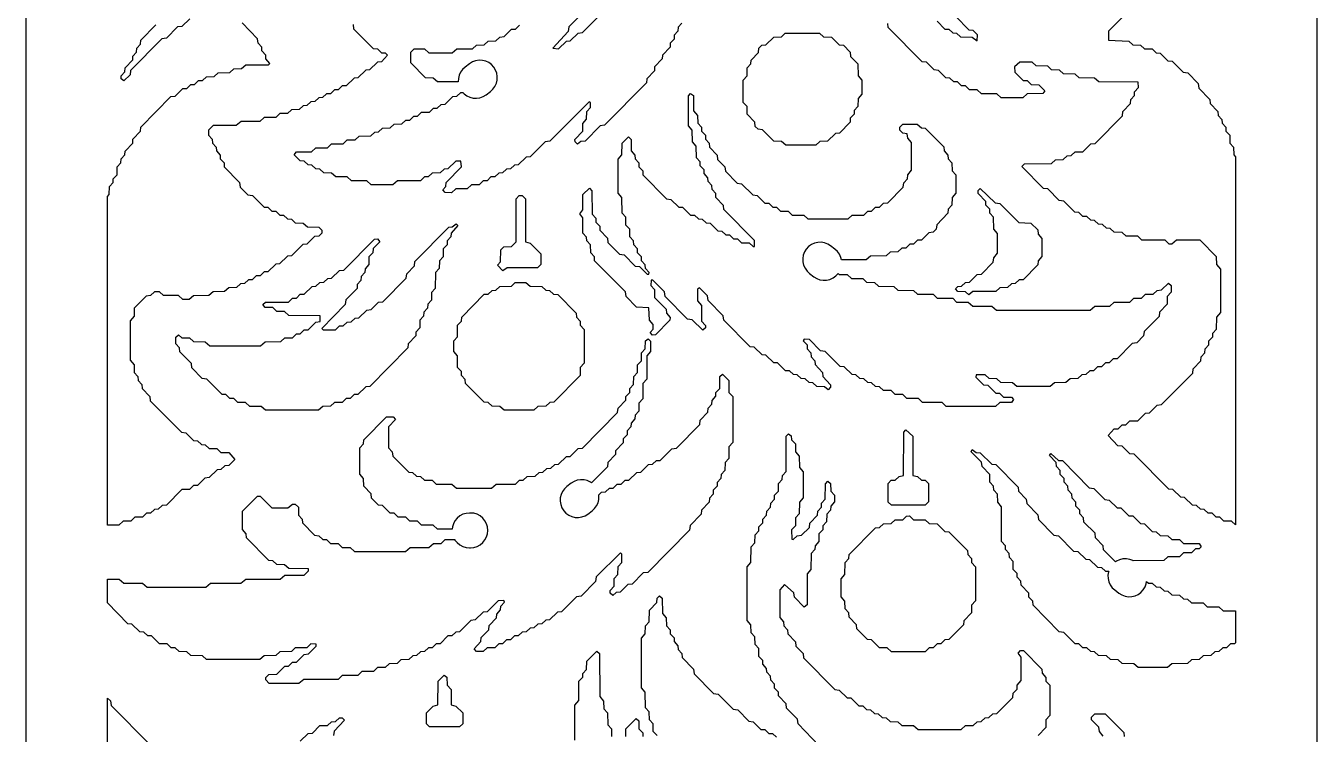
# Model space of a CAD drawing. Header units: millimetres. Extents: x 10 to 410, y 18 to 283.
# Drawn here: x 10 to 73.3, y 194.4 to 229.1 of the extents above; entities that cross this region are included whole.
import ezdxf

# ---------------------------------------------------------------- set-up
doc = ezdxf.new("R2010")
doc.units = ezdxf.units.MM
doc.layers.add('CUT', color=1, linetype='Continuous')

msp = doc.modelspace()

# ---------------------------------------------------------------- linework, layer by layer
at = {"layer": 'CUT'}
for points in [[(52.134, 157), (60.134, 157), (60.134, 160), (73.2679, 160), (73.2679, 280), (60.134, 280), (60.134, 283), (52.134, 283), (52.134, 280), (31.134, 280), (31.134, 283), (23.134, 283), (23.134, 280), (10, 280), (10, 160), (23.134, 160), (23.134, 157), (31.134, 157), (31.134, 160), (52.134, 160)], [(50.5772, 224.7774), (50.3936, 224.5802), (50.3855, 224.3897), (49.8611, 223.8557), (49.6615, 223.8396), (49.2745, 223.4603), (48.8946, 223.4519), (48.6994, 223.2664), (47.2356, 223.2637), (47.0269, 223.4519), (46.647, 223.4603), (46.0922, 224.0174), (45.8801, 224.0419), (45.7352, 224.1845), (45.7196, 224.3863), (45.3443, 224.7774), (45.3361, 225.1618), (45.1526, 225.359), (45.1499, 226.4532), (45.3361, 226.6638), (45.3443, 227.0481), (45.5279, 227.2453), (45.536, 227.4359), (45.8956, 227.8032), (45.9194, 228.0174), (46.0604, 228.1637), (46.26, 228.1798), (46.647, 228.5591), (47.0269, 228.5675), (47.2107, 228.7453), (48.8776, 228.7557), (49.0863, 228.5675), (49.4662, 228.5591), (49.8532, 228.1798), (50.0528, 228.1637), (50.3855, 227.8236), (50.4093, 227.6094), (50.7689, 227.242), (50.7771, 226.6638), (50.9633, 226.4532), (50.9633, 225.76), (50.7771, 225.5495), (50.7689, 225.1651), (50.5853, 224.9679)], [(44.8445, 221.4107), (45.0681, 221.3786), (45.6114, 220.8291), (45.8235, 220.8047), (46.2105, 220.4253), (46.3987, 220.417), (46.5939, 220.2315), (46.7822, 220.2231), (46.9774, 220.0376), (47.3573, 220.0292), (47.5525, 219.8437), (48.1242, 219.8354), (48.3194, 219.6499), (50.2862, 219.6499), (50.4814, 219.8354), (51.053, 219.8437), (51.2483, 220.0292), (51.4365, 220.0376), (51.6317, 220.2231), (51.8199, 220.2315), (52.0151, 220.417), (52.2273, 220.4414), (52.9893, 221.212), (53.0131, 221.4262), (53.1967, 221.6234), (53.2048, 221.8139), (53.3939, 222.039), (53.3939, 223.3891), (53.2048, 223.6142), (53.1827, 223.8258), (52.9737, 223.848), (52.8214, 224.0019), (52.8214, 224.1402), (52.9737, 224.2942), (53.6706, 224.2969), (53.8793, 224.1087), (54.0675, 224.1003), (54.9793, 223.1822), (54.9949, 222.9804), (55.1785, 222.7832), (55.1866, 222.5927), (55.3702, 222.3955), (55.3784, 222.0111), (55.5619, 221.8139), (55.5646, 220.9135), (55.3784, 220.703), (55.3702, 220.3186), (55.1866, 220.1214), (55.1785, 219.9309), (54.6272, 219.3696), (54.5959, 219.1441), (54.451, 219.0015), (54.2389, 218.977), (53.8758, 218.6137), (53.6876, 218.6054), (53.4924, 218.4199), (53.3042, 218.4115), (53.1089, 218.226), (52.9207, 218.2177), (52.7255, 218.0322), (52.3455, 218.0238), (52.1503, 217.8383), (51.3869, 217.8299), (51.1782, 217.6417), (49.9583, 217.6417), (49.9286, 217.7686), (49.8597, 217.9203), (49.7626, 218.0556), (49.6408, 218.1694), (49.4282, 218.3323), (49.2866, 218.4202), (49.1306, 218.4787), (48.9662, 218.5057), (48.7996, 218.5001), (48.6374, 218.4622), (48.4857, 218.3933), (48.3503, 218.2961), (48.2365, 218.1744), (48.1487, 218.0328), (48.0901, 217.8768), (48.0631, 217.7124), (48.0687, 217.5458), (48.1067, 217.3836), (48.1756, 217.2319), (48.2728, 217.0965), (48.3945, 216.9827), (48.6071, 216.8198), (48.7487, 216.732), (48.9047, 216.6734), (49.0691, 216.6464), (49.2357, 216.652), (49.3979, 216.69), (49.5496, 216.7589), (49.685, 216.8561), (49.7988, 216.9778), (49.8026, 216.9839), (49.8532, 216.9358), (50.2331, 216.9275), (50.4566, 216.7363), (51, 216.7336), (51.1952, 216.5481), (51.5752, 216.5397), (51.7704, 216.3542), (52.5338, 216.3459), (52.729, 216.1604), (53.4924, 216.152), (53.6876, 215.9665), (54.451, 215.9581), (54.6462, 215.7726), (55.4096, 215.7643), (55.6048, 215.5788), (56.1765, 215.5704), (56.3999, 215.3793), (57.3268, 215.3766), (57.5503, 215.1854), (62.1446, 215.1854), (62.3681, 215.3766), (63.1032, 215.3793), (63.3267, 215.5704), (64.0901, 215.5788), (64.2853, 215.7643), (64.6652, 215.7726), (64.8604, 215.9581), (65.2404, 215.9665), (65.4356, 216.152), (65.6477, 216.1765), (65.9825, 216.5002), (66.1066, 216.3858), (66.1092, 216.0669), (65.923, 215.8564), (65.9149, 215.4721), (65.5396, 215.081), (65.5239, 214.8792), (64.7884, 214.1354), (64.7646, 213.9212), (64.4319, 213.581), (64.2084, 213.5489), (63.4619, 212.7979), (63.2736, 212.7896), (63.0784, 212.6041), (62.8902, 212.5957), (62.695, 212.4102), (62.5068, 212.4018), (62.3115, 212.2163), (62.1233, 212.208), (61.9281, 212.0225), (61.7399, 212.0141), (61.5447, 211.8286), (61.1647, 211.8202), (60.956, 211.632), (60.3978, 211.6264), (60.1891, 211.4382), (58.5471, 211.4382), (58.3384, 211.6264), (57.7668, 211.6347), (57.5716, 211.8202), (57.1916, 211.8286), (56.9964, 212.0141), (56.5636, 212.0142), (56.5444, 211.9066), (56.923, 211.5238), (57.1351, 211.4993), (57.522, 211.12), (57.7102, 211.1116), (57.9055, 210.9261), (58.2854, 210.9178), (58.3971, 210.8049), (58.2854, 210.6654), (57.7137, 210.6571), (57.505, 210.4689), (55.0962, 210.4689), (54.8875, 210.6571), (53.9324, 210.6654), (53.7371, 210.8509), (53.1655, 210.8593), (52.9703, 211.0448), (52.5903, 211.0532), (52.3951, 211.2387), (52.0151, 211.247), (51.8199, 211.4325), (51.6317, 211.4409), (51.4365, 211.6264), (51.2483, 211.6347), (51.053, 211.8202), (50.8648, 211.8286), (50.6696, 212.0141), (50.4814, 212.0225), (50.0944, 212.4018), (49.8948, 212.4179), (49.1597, 213.1612), (48.9362, 213.1933), (48.3928, 213.7428), (48.1279, 213.759), (48.0929, 213.6752), (48.2766, 213.4779), (48.2847, 213.2873), (48.4683, 213.0901), (48.4764, 212.8996), (48.66, 212.7024), (48.6681, 212.5119), (49.036, 212.1321), (49.0516, 211.9303), (49.4295, 211.5259), (49.4269, 211.401), (49.3028, 211.2865), (49.1358, 211.4325), (48.7559, 211.4409), (48.5607, 211.6264), (48.3724, 211.6347), (48.1772, 211.8202), (47.989, 211.8286), (47.7938, 212.0141), (47.6056, 212.0225), (47.4104, 212.208), (47.2221, 212.2163), (46.8352, 212.5957), (46.647, 212.6041), (46.26, 212.9834), (46.0718, 212.9918), (45.6849, 213.3711), (45.4852, 213.3872), (44.2014, 214.6853), (44.1701, 214.9108), (43.4346, 215.6546), (43.4032, 215.8801), (43.0009, 216.279), (42.911, 216.2163), (42.911, 215.6415), (43.1001, 215.4165), (43.1082, 214.6444), (43.2944, 214.4339), (43.2918, 214.3089), (43.1677, 214.1945), (42.6412, 214.7121), (42.4177, 214.7442), (41.3256, 215.8485), (41.2943, 216.074), (40.724, 216.6507), (40.63, 216.653), (40.6158, 216.3891), (40.7994, 216.1919), (40.8076, 215.8075), (41.3671, 215.2339), (41.3827, 215.0321), (41.569, 214.8216), (41.5588, 214.6853), (40.8502, 213.9688), (40.7036, 213.9611), (40.5893, 214.0872), (40.7348, 214.2566), (40.7403, 214.4715), (40.5513, 214.6966), (40.5291, 215.2959), (39.9253, 215.3258), (39.4084, 215.8485), (39.3771, 216.074), (37.8672, 217.6045), (37.859, 217.795), (37.6754, 217.9923), (37.6673, 218.3766), (37.4837, 218.5738), (37.4756, 218.7644), (37.292, 218.9616), (37.2894, 219.7058), (37.1383, 219.9031), (37.2894, 220.1004), (37.292, 220.8446), (37.6213, 221.1502), (37.7345, 221.0251), (37.74, 219.8786), (37.9236, 219.6814), (37.9318, 219.4909), (38.1153, 219.2937), (38.1235, 219.1032), (38.4988, 218.7121), (38.5226, 218.4979), (39.0929, 217.9212), (39.3164, 217.8891), (39.8598, 217.3396), (40.0719, 217.3152), (40.435, 216.9519), (40.5288, 216.9494), (40.5432, 217.0194), (40.3595, 217.2168), (40.3514, 217.4073), (40.1678, 217.6045), (40.1597, 217.795), (39.9761, 217.9923), (39.968, 218.1828), (39.7844, 218.38), (39.7762, 218.5705), (39.5926, 218.7677), (39.5845, 219.1521), (39.4009, 219.3493), (39.3928, 219.7337), (39.2092, 219.9309), (39.2011, 220.703), (39.0149, 220.9135), (39.0149, 222.576), (39.2011, 222.7865), (39.2092, 223.3648), (39.525, 223.6731), (39.6517, 223.5453), (39.6572, 222.9804), (39.8408, 222.7832), (39.849, 222.5927), (40.0326, 222.3955), (40.0407, 222.205), (40.2243, 222.0077), (40.2324, 221.8172), (41.3936, 220.6353), (41.6057, 220.6108), (41.9926, 220.2315), (42.1808, 220.2231), (42.5678, 219.8437), (42.756, 219.8354), (42.9512, 219.6499), (43.1395, 219.6415), (43.3347, 219.456), (43.5229, 219.4476), (43.9098, 219.0683), (44.0981, 219.0599), (44.2933, 218.8744), (44.4815, 218.8661), (44.6767, 218.6806), (44.8649, 218.6722), (45.0602, 218.4867), (45.4401, 218.4783), (45.6352, 218.2929), (45.7055, 218.3066), (45.7039, 218.5942), (44.2014, 220.1134), (44.1858, 220.3152), (43.8105, 220.7063), (43.8024, 220.8968), (43.6188, 221.094), (43.6107, 221.2845), (43.4271, 221.4818), (43.4189, 221.6723), (43.2353, 221.8695), (43.2272, 222.06), (43.0436, 222.2572), (43.0355, 222.4477), (42.8519, 222.6449), (42.8438, 223.2232), (42.6602, 223.4204), (42.6521, 223.9986), (42.4658, 224.2091), (42.4658, 225.6778), (42.5677, 225.7952), (42.7166, 225.6911), (42.7193, 224.9469), (42.9084, 224.7218), (42.9165, 224.3374), (43.1001, 224.1402), (43.1082, 223.9497), (43.2918, 223.7525), (43.2999, 223.562), (43.4835, 223.3648), (43.4917, 223.1743), (43.867, 222.7832), (43.8908, 222.569), (44.2504, 222.2016), (44.2742, 221.9874)], [(58.0937, 216.2874), (57.7137, 216.2791), (57.5185, 216.0935), (56.3999, 216.0908), (56.2047, 215.9392), (56.0378, 216.0852), (55.6578, 216.0935), (55.5461, 216.233), (55.6578, 216.3459), (55.8461, 216.3542), (56.0413, 216.5397), (56.2295, 216.5481), (56.6164, 216.9275), (56.8286, 216.9519), (57.3989, 217.5286), (57.4227, 217.7428), (57.6118, 217.9679), (57.6118, 218.9303), (57.4227, 219.1554), (57.4146, 219.7337), (57.231, 219.9309), (57.2228, 220.1214), (57.0392, 220.3186), (57.0311, 220.5091), (56.6558, 220.9002), (56.6558, 221.0384), (56.755, 221.1425), (57.4981, 220.4414), (57.7216, 220.4093), (58.6485, 219.4721), (59.244, 219.4476), (59.5806, 219.1111), (59.5962, 218.9093), (59.7824, 218.6988), (59.7824, 217.8117), (59.5962, 217.6012), (59.5806, 217.3994), (58.8606, 216.6751), (58.6723, 216.6668), (58.4771, 216.4813), (58.2889, 216.4729)], [(34.0246, 218.5216), (34.0301, 220.6374), (34.1737, 220.797), (34.3203, 220.8047), (34.4753, 220.6374), (34.4809, 218.5214), (34.7151, 218.4707), (35.232, 217.948), (35.2395, 217.4107), (35.0737, 217.254), (33.5851, 217.254), (33.3765, 217.1051), (33.1122, 217.3829), (33.2577, 217.5523), (33.2659, 218.1305), (33.4182, 218.2845), (33.7982, 218.2928)], [(29.6878, 215.4687), (29.6796, 215.2782), (29.496, 215.081), (29.4879, 214.8905), (29.3043, 214.6933), (29.2962, 214.3089), (29.1126, 214.1117), (29.1045, 213.9212), (28.7292, 213.5301), (28.7135, 213.3283), (26.8546, 211.4486), (26.6549, 211.4325), (26.268, 211.0532), (26.0798, 211.0448), (25.8846, 210.8593), (25.6963, 210.8509), (25.5011, 210.6654), (25.1212, 210.6571), (24.926, 210.4716), (24.546, 210.4632), (24.3373, 210.275), (21.7367, 210.275), (21.528, 210.4632), (20.9698, 210.4689), (20.7611, 210.6571), (20.3812, 210.6654), (20.186, 210.8509), (19.9978, 210.8593), (19.8025, 211.0448), (19.6143, 211.0532), (18.8678, 211.8041), (18.6443, 211.8363), (18.1274, 212.359), (18.1118, 212.5608), (17.5522, 213.1344), (17.5366, 213.3362), (17.353, 213.5334), (17.353, 213.8656), (17.4771, 213.98), (17.6441, 213.834), (18.024, 213.8257), (18.2192, 213.6402), (18.7909, 213.6318), (19.0144, 213.4407), (21.4998, 213.4407), (21.7232, 213.6318), (22.4866, 213.6402), (22.6818, 213.8257), (23.0618, 213.834), (23.257, 214.0195), (23.4452, 214.0279), (23.6404, 214.2134), (23.8287, 214.2218), (24.2156, 214.6011), (24.4245, 214.6233), (24.4245, 214.9082), (22.887, 214.9277), (22.6784, 215.1159), (22.2984, 215.1242), (22.1032, 215.3097), (21.7232, 215.3181), (21.6115, 215.4576), (21.7367, 215.5731), (22.8701, 215.5788), (23.0653, 215.7643), (23.2535, 215.7726), (23.4487, 215.9581), (23.637, 215.9665), (24.0239, 216.3459), (24.2121, 216.3542), (24.4073, 216.5397), (24.5956, 216.5481), (24.7908, 216.7336), (24.979, 216.742), (25.3659, 217.1213), (25.5781, 217.1458), (27.08, 218.6645), (27.2266, 218.6722), (27.3383, 218.5327), (27.0194, 218.2065), (26.9955, 217.9923), (26.8119, 217.795), (26.8038, 217.4107), (26.6202, 217.2135), (26.6121, 217.0229), (26.4285, 216.8257), (26.4204, 216.6352), (26.2368, 216.438), (26.2287, 216.2475), (25.6773, 215.6863), (25.646, 215.4608), (24.5065, 214.2809), (24.5742, 214.2161), (25.1707, 214.2218), (25.3659, 214.4073), (25.5542, 214.4156), (25.7494, 214.6011), (25.9376, 214.6095), (26.1328, 214.795), (26.3211, 214.8033), (26.708, 215.1827), (26.9201, 215.2072), (27.2831, 215.5704), (27.4953, 215.5949), (28.6407, 216.7532), (28.6646, 216.9674), (29.0399, 217.3584), (29.0555, 217.5603), (30.7227, 219.2461), (30.8941, 219.2565), (31.0758, 219.4054), (31.1728, 219.3348), (30.8381, 218.9582), (30.83, 218.7677), (30.6464, 218.5705), (30.6382, 218.38), (30.4546, 218.1828), (30.4465, 217.7984), (30.2629, 217.6012), (30.2548, 217.2168), (30.0712, 217.0196), (30.0631, 216.2475), (29.8795, 216.0503), (29.8713, 215.6659)], [(37.1567, 211.9826), (35.8655, 210.6731), (35.6658, 210.6571), (35.4706, 210.4716), (35.0907, 210.4632), (34.882, 210.275), (33.4317, 210.275), (33.223, 210.4632), (32.8431, 210.4716), (32.6478, 210.6571), (32.4482, 210.6731), (31.5404, 211.5948), (31.5322, 211.7854), (31.3486, 211.9826), (31.3405, 212.1731), (31.1569, 212.3703), (31.1488, 212.9485), (30.9626, 213.159), (30.9652, 213.6717), (31.1488, 213.8689), (31.1569, 214.4472), (31.3405, 214.6444), (31.3561, 214.8462), (32.4596, 215.9581), (32.6478, 215.9665), (32.8431, 216.152), (33.0313, 216.1604), (33.2265, 216.3459), (33.7982, 216.3542), (33.982, 216.532), (34.4985, 216.5424), (34.7072, 216.3542), (35.2789, 216.3459), (35.4741, 216.1604), (35.6623, 216.152), (35.8575, 215.9665), (36.0572, 215.9505), (36.9575, 215.0401), (36.9732, 214.8382), (37.1567, 214.641), (37.1649, 214.4505), (37.3511, 214.24), (37.3511, 212.5774), (37.1649, 212.3669)], [(23.8493, 202.5011), (22.887, 202.5206), (22.6784, 202.7088), (22.2984, 202.7171), (22.1032, 202.9026), (21.9036, 202.9187), (20.804, 204.0343), (20.7959, 204.2248), (20.6097, 204.4353), (20.6123, 205.3357), (21.3533, 206.0739), (21.4864, 206.0635), (22.0536, 205.498), (22.8418, 205.4924), (23.0653, 205.6835), (23.2005, 205.6835), (23.3528, 205.5296), (23.361, 205.1452), (23.5446, 204.948), (23.5527, 204.7575), (24.1387, 204.1571), (24.3508, 204.1326), (24.546, 203.9471), (24.7342, 203.9388), (24.9295, 203.7533), (25.3094, 203.7449), (25.5046, 203.5594), (25.8846, 203.551), (26.108, 203.3599), (28.5935, 203.3599), (28.8304, 203.5537), (29.7438, 203.5537), (29.9672, 203.7449), (30.3472, 203.7533), (30.5424, 203.9388), (31.0133, 203.9456), (31.0264, 203.9211), (31.1323, 203.7924), (31.2612, 203.6869), (31.4083, 203.6085), (31.5678, 203.5603), (31.7336, 203.5442), (31.789, 203.5442), (31.9548, 203.5607), (32.1142, 203.6093), (32.2611, 203.688), (32.3897, 203.7939), (32.4953, 203.9228), (32.5737, 204.0698), (32.6219, 204.2294), (32.638, 204.3952), (32.6215, 204.561), (32.5729, 204.7204), (32.4942, 204.8673), (32.3883, 204.996), (32.2594, 205.1015), (32.1124, 205.1799), (31.9529, 205.2281), (31.787, 205.2442), (31.7317, 205.2442), (31.5659, 205.2276), (31.4065, 205.1791), (31.2596, 205.1004), (31.1309, 204.9945), (31.0253, 204.8656), (30.947, 204.7185), (30.8988, 204.559), (30.8891, 204.4592), (30.1724, 204.4592), (29.9637, 204.6474), (29.3921, 204.6557), (29.1969, 204.8412), (28.8169, 204.8496), (28.6217, 205.0351), (28.2417, 205.0435), (28.0465, 205.229), (27.8583, 205.2373), (27.4714, 205.6167), (27.2717, 205.6327), (26.9391, 205.9729), (26.9152, 206.1871), (26.5556, 206.5544), (26.5475, 206.9388), (26.3613, 207.1493), (26.3639, 208.4375), (26.5475, 208.6347), (26.5631, 208.8365), (27.6666, 209.9485), (27.9935, 209.9485), (28.1078, 209.8223), (27.7705, 209.459), (27.7705, 208.4408), (27.9541, 208.2436), (27.978, 208.0294), (28.7639, 207.2428), (28.9521, 207.2344), (29.1473, 207.0489), (29.3355, 207.0405), (29.5308, 206.855), (29.9107, 206.8467), (30.1059, 206.6612), (30.8693, 206.6528), (31.0928, 206.4617), (32.8113, 206.4617), (33.0483, 206.6555), (33.9899, 206.6612), (34.1851, 206.8467), (34.3733, 206.855), (34.5685, 207.0405), (34.9485, 207.0489), (35.1437, 207.2344), (35.3319, 207.2428), (35.5271, 207.4283), (35.7154, 207.4366), (35.9106, 207.6221), (36.0988, 207.6305), (36.4857, 208.0098), (36.674, 208.0182), (37.0609, 208.3976), (37.273, 208.422), (38.9937, 210.1619), (39.0175, 210.3761), (39.3928, 210.7671), (39.4009, 210.9577), (39.5845, 211.1549), (39.5926, 211.3454), (39.7762, 211.5426), (39.7844, 211.927), (39.968, 212.1242), (39.9761, 212.5086), (40.1597, 212.7058), (40.1678, 213.0901), (40.3514, 213.2873), (40.3595, 213.6717), (40.4971, 213.7835), (40.6103, 213.6584), (40.6103, 213.159), (40.4241, 212.9485), (40.4186, 211.802), (40.2324, 211.5915), (40.2269, 210.8327), (40.0407, 210.6222), (40.0326, 210.2378), (39.849, 210.0406), (39.8408, 209.8501), (39.6572, 209.6529), (39.6491, 209.4624), (39.4655, 209.2652), (39.4574, 209.0746), (39.2738, 208.8774), (39.2657, 208.6869), (38.8904, 208.2959), (38.8822, 208.1053), (38.5069, 207.7143), (38.4913, 207.5124), (37.7111, 206.7235), (37.6606, 206.76), (37.5092, 206.8295), (37.3471, 206.8681), (37.1806, 206.8743), (37.016, 206.848), (36.8598, 206.79), (36.7179, 206.7027), (36.5136, 206.5474), (36.3914, 206.4341), (36.2937, 206.2991), (36.2242, 206.1477), (36.1856, 205.9856), (36.1794, 205.8191), (36.2057, 205.6545), (36.2637, 205.4983), (36.351, 205.3564), (36.4643, 205.2342), (36.5993, 205.1365), (36.7508, 205.0671), (36.9129, 205.0285), (37.0794, 205.0222), (37.2439, 205.0486), (37.4001, 205.1065), (37.542, 205.1938), (37.7464, 205.3491), (37.8685, 205.4624), (37.9662, 205.5974), (38.0357, 205.7489), (38.0743, 205.911), (38.0806, 206.0775), (38.0717, 206.1325), (38.2112, 206.2651), (38.3995, 206.2735), (38.5947, 206.459), (38.7829, 206.4673), (38.9781, 206.6528), (39.1664, 206.6612), (39.3616, 206.8467), (39.5498, 206.855), (39.9367, 207.2344), (40.125, 207.2428), (40.5119, 207.6221), (40.7001, 207.6305), (40.8953, 207.816), (41.0836, 207.8243), (41.6508, 208.3899), (41.8743, 208.422), (43.0198, 209.5803), (43.0436, 209.7945), (43.4189, 210.1856), (43.4271, 210.3761), (43.6107, 210.5733), (43.6188, 210.7638), (43.8024, 210.961), (43.8105, 211.1515), (43.9941, 211.3487), (44.0097, 211.9383), (44.1398, 212.0387), (44.4421, 211.7331), (44.4503, 211.1549), (44.6365, 210.9444), (44.6365, 208.7002), (44.4503, 208.4897), (44.4421, 207.9115), (44.2585, 207.7143), (44.2504, 207.3299), (44.0668, 207.1327), (44.0587, 206.9422), (43.8751, 206.745), (43.867, 206.5544), (43.6834, 206.3572), (43.6753, 206.1667), (43.4917, 205.9695), (43.4835, 205.779), (43.1082, 205.3879), (43.0926, 205.1861), (42.5487, 204.6362), (42.5174, 204.4107), (40.4668, 202.3371), (40.2432, 202.305), (39.6999, 201.7555), (39.5002, 201.7395), (39.1133, 201.3601), (38.9251, 201.3517), (38.7581, 201.2058), (38.634, 201.3202), (38.6314, 201.4452), (38.8176, 201.6557), (38.8258, 202.0401), (39.0094, 202.2373), (39.0175, 202.6216), (39.2011, 202.8188), (39.2066, 203.2276), (39.1413, 203.2953), (37.9474, 202.116), (37.9161, 201.8905), (37.2075, 201.1739), (36.984, 201.1418), (36.2489, 200.3985), (36.0493, 200.3824), (35.6623, 200.0031), (35.4741, 199.9947), (35.2789, 199.8092), (35.0907, 199.8009), (34.8955, 199.6154), (34.7072, 199.607), (34.512, 199.4215), (34.3238, 199.4131), (34.1286, 199.2276), (33.9403, 199.2193), (33.7451, 199.0338), (33.5569, 199.0254), (33.3617, 198.8399), (33.1735, 198.8316), (32.9782, 198.6461), (32.5983, 198.6377), (32.4031, 198.4522), (32.0762, 198.4522), (31.9645, 198.5917), (32.2991, 198.9416), (32.3147, 199.1434), (32.6826, 199.5232), (32.6982, 199.725), (33.066, 200.1048), (33.0741, 200.2953), (33.2577, 200.4925), (33.2659, 200.683), (33.4495, 200.8803), (33.4145, 200.9641), (33.1496, 200.9479), (32.6062, 200.3985), (32.4066, 200.3824), (32.0196, 200.0031), (31.8075, 199.9786), (31.2528, 199.4215), (31.0645, 199.4131), (30.8693, 199.2276), (30.6811, 199.2193), (30.2942, 198.8399), (30.1059, 198.8316), (29.9107, 198.6461), (29.7225, 198.6377), (29.5273, 198.4522), (29.339, 198.4438), (29.1438, 198.2583), (28.9556, 198.25), (28.7604, 198.0645), (28.3804, 198.0561), (28.1852, 197.8706), (27.8053, 197.8622), (27.6101, 197.6767), (27.2301, 197.6684), (27.0349, 197.4829), (26.4632, 197.4745), (26.268, 197.289), (25.5046, 197.2807), (25.2959, 197.0925), (23.6157, 197.0925), (23.3787, 196.8986), (21.9284, 196.8986), (21.76, 197.0686), (21.7626, 197.1935), (21.9036, 197.3398), (22.2949, 197.3558), (22.6818, 197.7352), (22.8701, 197.7436), (23.0653, 197.9291), (23.2535, 197.9374), (23.6404, 198.3168), (23.8526, 198.3413), (24.2311, 198.7241), (24.2327, 198.8178), (23.9709, 198.8316), (23.7622, 198.6434), (23.204, 198.6377), (23.0088, 198.4522), (22.4371, 198.4438), (22.2419, 198.2583), (21.6702, 198.25), (21.4615, 198.0618), (18.8474, 198.0645), (18.6522, 198.25), (18.0805, 198.2583), (17.8853, 198.4438), (17.5054, 198.4522), (17.3102, 198.6377), (17.1219, 198.6461), (16.9267, 198.8316), (16.5468, 198.8399), (16.1598, 199.2193), (15.9716, 199.2276), (15.7764, 199.4131), (15.5882, 199.4215), (15.2012, 199.8009), (15.0016, 199.8169), (14, 200.8394), (14, 202.0023), (14.573, 202.0001), (14.7965, 201.809), (15.7234, 201.8063), (15.9468, 201.6151), (18.8157, 201.6151), (19.0526, 201.809), (20.5412, 201.809), (20.7781, 202.0029), (22.4584, 202.0029), (22.6953, 202.1967), (23.637, 202.2024), (23.8477, 202.4074)], [(53.0049, 207.0836), (53.0105, 209.1996), (53.1123, 209.317), (53.4556, 209.0058), (53.4612, 207.0836), (53.6841, 207.0405), (53.8793, 206.855), (54.0675, 206.8467), (54.2199, 206.6927), (54.2225, 205.7923), (54.0675, 205.6251), (52.4121, 205.6224), (52.2462, 205.779), (52.2462, 206.6927), (52.3986, 206.8467), (52.5868, 206.855), (52.782, 207.0405)], [(65.9408, 197.674), (64.4905, 197.674), (64.2818, 197.8622), (63.7101, 197.8706), (63.5149, 198.0561), (63.135, 198.0645), (62.9397, 198.25), (62.5598, 198.2583), (62.3646, 198.4438), (62.1764, 198.4522), (61.9811, 198.6377), (61.7929, 198.6461), (61.5977, 198.8316), (61.4095, 198.8399), (60.8547, 199.397), (60.6312, 199.4292), (59.3474, 200.7273), (59.3318, 200.9291), (59.1482, 201.1263), (59.14, 201.3169), (58.7647, 201.7079), (58.7566, 201.8984), (58.573, 202.0956), (58.5649, 202.2862), (58.3813, 202.4834), (58.3732, 202.8677), (58.1896, 203.0649), (58.1814, 203.2555), (57.9979, 203.4527), (57.9897, 203.6432), (57.8061, 203.8404), (57.8035, 205.5539), (57.6144, 205.779), (57.6063, 206.1634), (57.4227, 206.3606), (57.4146, 206.5511), (57.231, 206.7483), (57.2228, 207.1327), (56.8475, 207.5238), (56.8237, 207.738), (56.3205, 208.2468), (56.3716, 208.3477), (56.5634, 208.2121), (56.763, 208.196), (57.3303, 207.6305), (57.5299, 207.6144), (58.622, 206.5102), (58.6376, 206.3083), (59.0129, 205.9173), (59.0367, 205.7031), (59.5806, 205.1531), (59.6119, 204.9276), (60.3739, 204.1571), (60.5975, 204.1249), (61.3325, 203.3816), (61.5447, 203.3572), (61.9316, 202.9778), (62.1198, 202.9695), (62.5068, 202.5901), (62.695, 202.5817), (62.8902, 202.3962), (63.0527, 202.389), (63.0439, 202.3655), (63.0174, 202.201), (63.0235, 202.0344), (63.062, 201.8723), (63.1314, 201.7208), (63.2289, 201.5857), (63.351, 201.4723), (63.5568, 201.3157), (63.6986, 201.2282), (63.8548, 201.1702), (64.0193, 201.1437), (64.1858, 201.1498), (64.3479, 201.1882), (64.4995, 201.2576), (64.6345, 201.3552), (64.748, 201.4772), (64.8354, 201.6191), (64.8935, 201.7752), (64.913, 201.8965), (64.9991, 201.8146), (65.1874, 201.8063), (65.3826, 201.6208), (65.5708, 201.6124), (65.766, 201.4269), (65.9542, 201.4186), (66.1495, 201.2331), (66.5294, 201.2247), (66.7246, 201.0392), (66.9128, 201.0308), (67.1081, 200.8453), (67.6797, 200.837), (67.8749, 200.6515), (68.4466, 200.6431), (68.6701, 200.452), (69.2679, 200.4505), (69.2679, 198.8916), (69.2135, 198.8399), (69.0253, 198.8316), (68.8301, 198.6461), (68.6418, 198.6377), (68.4466, 198.4522), (68.2584, 198.4438), (68.0632, 198.2583), (67.6832, 198.25), (67.488, 198.0645), (67.1081, 198.0561), (66.9128, 197.8706), (66.1495, 197.8622)], [(61.6324, 205.3879), (61.4488, 205.5851), (61.4407, 205.7757), (61.2571, 205.9729), (61.249, 206.1634), (61.0654, 206.3606), (61.0573, 206.5511), (60.8737, 206.7483), (60.8655, 206.9388), (60.6819, 207.136), (60.6738, 207.3266), (60.4902, 207.5238), (60.4821, 207.7143), (60.1474, 208.0642), (60.2174, 208.1615), (60.5895, 207.8243), (60.7892, 207.8083), (62.0994, 206.4834), (62.3229, 206.4513), (62.8663, 205.9018), (63.0784, 205.8774), (63.4654, 205.498), (63.6536, 205.4896), (64.0405, 205.1103), (64.2288, 205.1019), (64.6157, 204.7226), (64.8039, 204.7142), (65.1908, 204.3348), (65.3791, 204.3265), (65.5743, 204.141), (65.9542, 204.1326), (66.1495, 203.9471), (66.5294, 203.9388), (66.7246, 203.7533), (67.488, 203.7449), (67.5922, 203.5941), (67.488, 203.4926), (67.2998, 203.4842), (67.1046, 203.2987), (66.7246, 203.2904), (66.5159, 203.1022), (65.9577, 203.0965), (65.7625, 202.911), (64.2447, 202.9088), (64.2388, 202.9125), (64.0826, 202.9706), (63.9181, 202.9971), (63.7516, 202.991), (63.5895, 202.9525), (63.438, 202.8831), (63.3869, 202.8463), (62.7984, 203.4414), (62.7827, 203.6432), (62.4074, 204.0343), (62.3836, 204.2485), (61.8398, 204.7984), (61.8241, 205.0002), (61.6406, 205.1974)], [(56.3288, 200.3509), (55.9535, 199.9598), (55.9379, 199.758), (55.2293, 199.0415), (55.0296, 199.0254), (54.8344, 198.8399), (54.6462, 198.8316), (54.451, 198.6461), (54.2628, 198.6377), (54.0541, 198.4495), (52.4121, 198.4495), (52.2034, 198.6377), (51.8234, 198.6461), (51.4365, 199.0254), (51.2369, 199.0415), (50.7199, 199.5641), (50.7043, 199.766), (50.3365, 200.1457), (50.3209, 200.3476), (50.1373, 200.5448), (50.1292, 200.9291), (49.9429, 201.1396), (49.9429, 202.0268), (50.1292, 202.2373), (50.1373, 202.8155), (50.3209, 203.0127), (50.3365, 203.2145), (51.6317, 204.5203), (51.8199, 204.5287), (52.0151, 204.7142), (52.3951, 204.7226), (52.5903, 204.9081), (52.9703, 204.9164), (53.1541, 205.0942), (53.3007, 205.1019), (53.4959, 204.9164), (54.0541, 204.9108), (54.2628, 204.7226), (54.6427, 204.7142), (55.0296, 204.3348), (55.2293, 204.3188), (56.1296, 203.4084), (56.1452, 203.2066), (56.3288, 203.0094), (56.337, 202.8188), (56.5232, 202.6083), (56.5232, 200.9458), (56.337, 200.7353)], [(30.6307, 197.2048), (30.6464, 196.8092), (30.8326, 196.5986), (30.8382, 195.8397), (31.0724, 195.7889), (31.4051, 195.4488), (31.4051, 194.9228), (31.2393, 194.7661), (29.7755, 194.7688), (29.6232, 194.9228), (29.6232, 195.4488), (29.9558, 195.7889), (30.1901, 195.8397), (30.1983, 196.9997), (30.5007, 197.3053)]]:
    msp.add_lwpolyline(points, close=True, dxfattribs=at)
for points in [[(54.6427, 229.3346), (55.0296, 228.9552), (55.2179, 228.9468), (55.4131, 228.7613), (55.6013, 228.753), (55.7965, 228.5675), (56.3682, 228.5591), (56.6126, 228.3735), (56.632, 228.675), (56.4212, 228.88), (56.2216, 228.8961), (54.2041, 230.9665)], [(26.0369, 229.1806), (26.0607, 228.9664), (27.0145, 228.002), (27.2266, 227.9775), (27.4218, 227.792), (27.6101, 227.7837), (27.7218, 227.6708), (27.4297, 227.3452), (27.2301, 227.3291), (26.8432, 226.9498), (26.6549, 226.9414), (26.268, 226.562), (26.0798, 226.5537), (25.6929, 226.1743), (25.5046, 226.166), (25.3094, 225.9805), (25.1212, 225.9721), (24.926, 225.7866), (24.7377, 225.7782), (24.5425, 225.5927), (24.3543, 225.5844), (24.1591, 225.3989), (23.9709, 225.3905), (23.7756, 225.205), (23.5874, 225.1967), (23.3922, 225.0112), (23.0122, 225.0028), (22.817, 224.8173), (22.4371, 224.8089), (22.2419, 224.6234), (21.6702, 224.6151), (21.4615, 224.4269), (20.5481, 224.4269), (20.3112, 224.233), (19.1778, 224.2274), (18.9514, 223.9986), (18.9514, 223.7558), (19.135, 223.5586), (19.1431, 223.3681), (19.3267, 223.1709), (19.3348, 222.9804), (19.5184, 222.7832), (19.5265, 222.5927), (19.7101, 222.3955), (19.7183, 222.205), (20.4695, 221.4375), (20.5008, 221.212), (20.8794, 220.8291), (21.103, 220.797), (21.6702, 220.2315), (21.8584, 220.2231), (22.0536, 220.0376), (22.2419, 220.0292), (22.4371, 219.8437), (22.6253, 219.8354), (22.8205, 219.6499), (23.0088, 219.6415), (23.204, 219.456), (23.5839, 219.4476), (23.8074, 219.2565), (24.3508, 219.2538), (24.5032, 219.0998), (24.5032, 218.9616), (24.3508, 218.8076), (24.1387, 218.7831), (23.7756, 218.4199), (23.5635, 218.3954), (23.0202, 217.846), (22.8205, 217.8299), (22.4336, 217.4506), (22.2454, 217.4422), (21.8584, 217.0629), (21.6702, 217.0545), (21.475, 216.869), (21.2868, 216.8606), (21.0915, 216.6751), (20.9033, 216.6668), (20.7081, 216.4813), (20.5199, 216.4729), (20.3247, 216.2874), (19.9447, 216.2791), (19.736, 216.0908), (19.1778, 216.0852), (18.9691, 215.897), (18.2192, 215.8913), (18.0105, 215.7031), (17.6971, 215.7058), (17.4736, 215.897), (16.7385, 215.8997), (16.5433, 216.0852), (16.302, 216.0852), (16.1068, 215.8997), (15.8947, 215.8752), (15.3087, 215.2749), (15.3006, 214.8905), (15.1115, 214.6654), (15.1115, 212.7336), (15.3006, 212.5086), (15.3087, 212.1242), (15.4923, 211.927), (15.5004, 211.7365), (15.684, 211.5393), (15.6921, 211.3487), (16.0674, 210.9577), (16.0913, 210.7435), (17.6202, 209.1975), (17.8323, 209.173), (18.2192, 208.7936), (18.4075, 208.7853), (18.6027, 208.5998), (18.7909, 208.5914), (18.9861, 208.4059), (19.3661, 208.3976), (19.5613, 208.2121), (19.9412, 208.2037), (20.2447, 207.8704), (19.9412, 207.5637), (19.753, 207.5553), (19.5578, 207.3698), (19.3696, 207.3614), (18.9826, 206.9821), (18.7705, 206.9576), (18.4075, 206.5944), (18.2192, 206.586), (18.024, 206.4005), (17.6441, 206.3921), (16.8851, 205.6327), (16.6855, 205.6167), (16.4902, 205.4312), (16.302, 205.4228), (16.1068, 205.2373), (15.9186, 205.229), (15.7234, 205.0435), (15.3434, 205.0351), (15.1482, 204.8496), (14.7682, 204.8412), (14.5596, 204.653), (14, 204.653), (14, 220.7511), (14.0856, 220.8479), (14.0938, 221.2323), (14.2774, 221.4295), (14.2855, 221.62), (14.4691, 221.8172), (14.4772, 222.2016), (14.6608, 222.3988), (14.6689, 222.5893), (14.8525, 222.7865), (14.8606, 222.9771), (15.236, 223.3681), (15.2441, 223.5586), (15.6194, 223.9497), (15.635, 224.1515), (17.1105, 225.6435), (17.3102, 225.6596), (17.6971, 226.0389), (17.8853, 226.0473), (18.0805, 226.2328), (18.2688, 226.2411), (18.464, 226.4266), (18.6522, 226.435), (18.8474, 226.6205), (19.2274, 226.6289), (19.4226, 226.8144), (19.9943, 226.8227), (20.1895, 227.0082), (20.5694, 227.0166), (20.7781, 227.2048), (21.8833, 227.2048), (21.951, 227.2696), (21.7626, 227.4914), (21.7545, 227.682), (21.5709, 227.8792), (21.5628, 228.0697), (21.3792, 228.2669), (21.3553, 228.4811), (20.5933, 229.2516)], [(18.0275, 229.4616), (17.6406, 229.0822), (17.4285, 229.0578), (16.8851, 228.5083), (16.6616, 228.4762), (15.1327, 226.9302), (15.1088, 226.716), (14.8065, 226.4104), (14.6689, 226.5221), (14.6689, 226.6604), (14.8525, 226.8576), (14.8681, 227.0594), (15.236, 227.4392), (15.2441, 227.6297), (15.4277, 227.8269), (15.4358, 228.0174), (15.6194, 228.2146), (15.635, 228.4165), (16.3706, 229.1603)], [(42.1415, 229.2362), (41.9579, 229.039), (41.9498, 228.8485), (41.7662, 228.6513), (41.758, 228.4607), (41.5745, 228.2635), (41.5663, 228.073), (41.191, 227.682), (41.1829, 227.4914), (40.8076, 227.1004), (40.7994, 226.9099), (40.4241, 226.5188), (40.4085, 226.317), (38.3578, 224.2434), (38.1343, 224.2113), (37.3992, 223.468), (37.1996, 223.4519), (37.0326, 223.3059), (36.9086, 223.4204), (36.9059, 223.5453), (37.2839, 223.9497), (37.292, 224.3341), (37.4756, 224.5313), (37.4837, 224.9157), (37.6673, 225.1129), (37.6672, 225.3558), (37.6076, 225.3955), (35.6737, 223.468), (35.4502, 223.4358), (34.7151, 222.6925), (34.5155, 222.6765), (34.1286, 222.2971), (33.9403, 222.2887), (33.7451, 222.1032), (33.5569, 222.0949), (33.3617, 221.9094), (33.1735, 221.901), (32.9782, 221.7155), (32.79, 221.7072), (32.5948, 221.5217), (32.4066, 221.5133), (32.2114, 221.3278), (31.8314, 221.3194), (31.6227, 221.1312), (31.0645, 221.1256), (30.8558, 220.9374), (30.5424, 220.9401), (30.4307, 221.0795), (30.5736, 221.2356), (30.5893, 221.4375), (31.3405, 222.205), (31.3056, 222.4827), (31.0645, 222.4826), (30.6776, 222.1032), (30.4894, 222.0949), (30.2942, 221.9094), (29.9142, 221.901), (29.719, 221.7155), (29.5308, 221.7072), (29.3355, 221.5217), (28.217, 221.519), (27.98, 221.3251), (26.9132, 221.3251), (26.7045, 221.5133), (25.9546, 221.519), (25.7459, 221.7072), (25.1877, 221.7128), (24.979, 221.901), (24.5991, 221.9094), (24.4038, 222.0949), (24.2156, 222.1032), (24.0204, 222.2887), (23.8322, 222.2971), (23.637, 222.4826), (23.4487, 222.491), (23.1528, 222.7864), (23.257, 222.9371), (23.9922, 222.9398), (24.2156, 223.131), (24.7873, 223.1394), (24.9825, 223.3249), (25.5542, 223.3332), (25.7494, 223.5187), (26.1293, 223.5271), (26.3245, 223.7126), (26.8962, 223.7209), (27.0914, 223.9065), (27.2797, 223.9148), (27.4749, 224.1003), (27.8548, 224.1087), (28.05, 224.2942), (28.43, 224.3025), (28.6252, 224.488), (28.8134, 224.4964), (29.0086, 224.6819), (29.1969, 224.6903), (29.3921, 224.8758), (29.772, 224.8841), (29.9672, 225.0696), (30.1555, 225.078), (30.3507, 225.2635), (30.5389, 225.2718), (30.9258, 225.6512), (31.1141, 225.6596), (31.3093, 225.8451), (31.4048, 225.8493), (31.4696, 225.7788), (31.6042, 225.6806), (31.7554, 225.6105), (31.9173, 225.5712), (32.0838, 225.5643), (32.2485, 225.59), (32.4049, 225.6473), (32.5472, 225.734), (32.7634, 225.8969), (32.886, 226.0097), (32.9842, 226.1443), (33.0543, 226.2955), (33.0936, 226.4574), (33.1005, 226.6239), (33.0748, 226.7886), (33.0175, 226.945), (32.9307, 227.0873), (32.8179, 227.2099), (32.6833, 227.3081), (32.5321, 227.3782), (32.3702, 227.4175), (32.2037, 227.4244), (32.0391, 227.3987), (31.8826, 227.3414), (31.7404, 227.2547), (31.5242, 227.0918), (31.4016, 226.979), (31.3033, 226.8444), (31.2332, 226.6932), (31.194, 226.5313), (31.1871, 226.3655), (30.1724, 226.3655), (29.9637, 226.5537), (29.5838, 226.562), (28.8563, 227.2976), (28.8563, 227.8236), (29.0221, 227.9802), (29.5273, 227.9775), (29.7507, 227.7864), (30.8941, 227.7864), (31.1176, 227.9775), (31.881, 227.9859), (32.0762, 228.1714), (32.4561, 228.1798), (32.6513, 228.3653), (33.0313, 228.3736), (33.2265, 228.5591), (33.4386, 228.5836), (33.8017, 228.9468), (33.9899, 228.9552), (34.1851, 229.1407)], [(37.1567, 229.6239), (36.6054, 229.0627), (36.5741, 228.8372), (35.823, 228.0205), (36.0988, 227.9859), (36.4857, 228.3653), (36.674, 228.3736), (37.0609, 228.753), (37.273, 228.7774), (38.0081, 229.5207)], [(63.8488, 229.6555), (63.0472, 228.8451), (63.0473, 228.4083), (64.037, 228.3653), (64.2322, 228.1798), (64.6122, 228.1714), (64.8074, 227.9859), (65.1874, 227.9775), (65.3826, 227.792), (65.5822, 227.776), (65.9577, 227.4043), (66.1574, 227.3883), (66.7007, 226.8388), (66.9242, 226.8067), (67.4412, 226.284), (67.4725, 226.0585), (68.0163, 225.5086), (68.0319, 225.3067), (68.4073, 224.9157), (68.4154, 224.7251), (68.599, 224.5279), (68.6071, 224.3374), (68.7907, 224.1402), (68.7988, 223.9497), (68.9824, 223.7525), (68.9905, 223.3681), (69.1741, 223.1709), (69.1823, 222.7865), (69.2679, 222.6945), (69.2679, 204.6671), (69.0748, 204.8412), (68.6949, 204.8496), (68.4997, 205.0351), (68.3114, 205.0435), (68.1162, 205.229), (67.928, 205.2373), (67.7328, 205.4228), (67.5445, 205.4312), (67.3493, 205.6167), (67.1611, 205.6251), (66.7742, 206.0044), (66.5859, 206.0128), (66.199, 206.3921), (65.9994, 206.4082), (64.3057, 208.1208), (64.0936, 208.1452), (63.7066, 208.5246), (63.507, 208.5407), (63.0206, 209.0468), (63.3267, 209.3669), (63.5149, 209.3752), (63.7101, 209.5607), (63.8983, 209.5691), (64.0936, 209.7546), (64.4735, 209.763), (64.8604, 210.1423), (65.0487, 210.1507), (65.4356, 210.53), (65.6477, 210.5545), (67.1766, 212.1005), (67.2005, 212.3147), (67.5758, 212.7058), (67.5839, 212.8963), (67.7675, 213.0935), (67.7756, 213.284), (67.9592, 213.4812), (67.9673, 213.6717), (68.1509, 213.8689), (68.1591, 214.0594), (68.3427, 214.2566), (68.3508, 214.8349), (68.5399, 215.06), (68.5399, 217.1856), (68.3508, 217.4107), (68.3427, 217.795), (67.541, 218.6054), (66.3694, 218.611), (66.146, 218.4199), (66.0243, 218.4172), (65.8156, 218.6054), (64.6822, 218.611), (64.4735, 218.7992), (63.9153, 218.8049), (63.7066, 218.9931), (63.3267, 219.0015), (63.1315, 219.187), (62.9432, 219.1953), (62.748, 219.3808), (62.5598, 219.3892), (62.3646, 219.5747), (62.1764, 219.583), (61.9811, 219.7685), (61.7929, 219.7769), (61.5977, 219.9624), (61.3981, 219.9785), (60.8547, 220.5279), (60.6312, 220.56), (60.0639, 221.1256), (59.8643, 221.1416), (58.8054, 222.2161), (58.9306, 222.3583), (60.2557, 222.3639), (60.4509, 222.5494), (60.8308, 222.5578), (61.026, 222.7433), (61.2143, 222.7516), (61.4095, 222.9371), (61.7894, 222.9455), (62.1764, 223.3249), (62.3885, 223.3493), (63.7257, 224.7015), (63.7495, 224.9157), (64.1248, 225.3067), (64.1329, 225.4972), (64.3165, 225.6945), (64.3246, 225.885), (64.5082, 226.0822), (64.4942, 226.346), (62.5733, 226.3655), (62.3646, 226.5537), (61.6147, 226.5593), (61.406, 226.7475), (60.8343, 226.7559), (60.6391, 226.9414), (60.2591, 226.9498), (60.0639, 227.1353), (59.4923, 227.1436), (59.297, 227.3291), (58.7006, 227.3348), (58.4459, 227.1004), (58.4616, 226.8339), (58.8641, 226.435), (59.0523, 226.4266), (59.2475, 226.2411), (59.6389, 226.2251), (59.9309, 225.9261), (59.8306, 225.7943), (59.0558, 225.7782), (58.8471, 225.59), (57.7803, 225.59), (57.5716, 225.7782), (56.8216, 225.7839), (56.613, 225.9721), (56.233, 225.9805), (56.0378, 226.166), (55.8496, 226.1743), (55.6543, 226.3598), (55.4661, 226.3682), (55.2709, 226.5537), (55.0827, 226.562), (54.7196, 226.9253), (54.5075, 226.9498), (54.1206, 227.3291), (53.9209, 227.3452), (52.2537, 229.031), (52.2381, 229.2329)], [(49.5539, 193.1255), (47.8441, 194.9115), (47.8128, 195.137), (47.269, 195.6869), (47.2534, 195.8887), (46.878, 196.2798), (46.8699, 196.4703), (46.6863, 196.6675), (46.6782, 196.8581), (46.4946, 197.0553), (46.4865, 197.2458), (46.3029, 197.443), (46.2947, 197.6335), (46.1112, 197.8307), (46.103, 198.0212), (45.9194, 198.2184), (45.9113, 198.6028), (45.7277, 198.8), (45.7196, 199.1844), (45.536, 199.3816), (45.5279, 199.766), (45.3416, 199.9765), (45.3416, 202.6083), (45.5279, 202.8188), (45.536, 203.5909), (45.7196, 203.7882), (45.7277, 204.1725), (45.9113, 204.3697), (45.9194, 204.5603), (46.103, 204.7575), (46.1112, 204.948), (46.2947, 205.1452), (46.3029, 205.3357), (46.4865, 205.5329), (46.4946, 205.7234), (46.6782, 205.9206), (46.6863, 206.1111), (46.8699, 206.3083), (46.878, 206.6927), (47.0616, 206.8899), (47.0698, 207.0804), (47.2534, 207.2776), (47.2589, 209.0058), (47.3607, 209.1231), (47.5022, 209.0304), (47.5178, 208.8285), (47.7014, 208.6313), (47.7095, 208.247), (47.8957, 208.0364), (47.9012, 207.4715), (48.0875, 207.261), (48.0875, 205.9862), (47.9012, 205.7757), (47.8957, 205.2107), (47.7095, 205.0002), (47.7014, 204.6158), (47.5178, 204.4186), (47.5319, 203.9609), (47.6022, 203.9472), (47.7973, 204.1326), (48.0094, 204.1571), (48.388, 204.5399), (48.4118, 204.7541), (48.7871, 205.1452), (48.7953, 205.3357), (48.9788, 205.5329), (48.987, 205.7234), (49.1706, 205.9206), (49.1761, 206.6794), (49.2893, 206.8045), (49.4269, 206.6927), (49.435, 206.3083), (49.6186, 206.1111), (49.6212, 205.7923), (49.435, 205.5818), (49.4269, 205.3913), (49.2433, 205.1941), (49.2352, 204.8097), (49.0516, 204.6125), (49.0434, 204.422), (48.8598, 204.2248), (48.8517, 203.8404), (48.6681, 203.6432), (48.66, 203.4527), (48.4764, 203.2555), (48.4683, 202.4834), (48.2792, 202.2583), (48.2766, 200.7386), (48.1276, 200.6346), (47.6524, 201.115), (47.6211, 201.3405), (47.1691, 201.7395), (46.9371, 201.4828), (46.9371, 200.1327), (47.1262, 199.9076), (47.1344, 199.7171), (47.318, 199.5199), (47.3261, 199.3293), (47.7014, 198.9383), (47.7252, 198.7241), (48.0848, 198.3567), (48.1087, 198.1425), (49.6376, 196.5965), (49.8497, 196.572), (50.2366, 196.1927), (50.4248, 196.1843), (50.8118, 195.805), (51, 195.7966), (51.1952, 195.6111), (51.3835, 195.6027), (51.5787, 195.4172), (51.7669, 195.4089), (51.9621, 195.2234), (52.1503, 195.215), (52.3455, 195.0295), (52.7255, 195.0212), (52.9207, 194.8357), (53.4924, 194.8273), (53.7158, 194.6361), (55.8178, 194.6361), (56.0413, 194.8273), (56.4212, 194.8357), (56.6164, 195.0212), (56.8047, 195.0295), (56.9999, 195.215), (57.1881, 195.2234), (57.3833, 195.4089), (57.5716, 195.4172), (58.3575, 196.2039), (58.3813, 196.4181), (58.5649, 196.6153), (58.573, 196.8058), (58.7621, 197.0309), (58.7621, 198.1872), (58.611, 198.3845), (58.7254, 198.5107), (58.872, 198.503), (59.7723, 197.5926), (59.7879, 197.3907), (59.9715, 197.1935), (59.9797, 197.003), (60.1633, 196.8058), (60.1659, 195.3238), (59.9797, 195.1133), (59.9715, 194.7289), (59.5962, 194.3379)], [(40.9266, 194.3379), (40.743, 194.5351), (40.7348, 194.9194), (40.5513, 195.1166), (40.5431, 195.501), (40.3595, 195.6982), (40.3514, 196.4703), (40.1652, 196.6808), (40.1652, 199.1188), (40.3514, 199.3293), (40.3595, 199.7137), (40.5431, 199.9109), (40.5513, 200.4892), (40.9109, 200.8565), (40.9347, 201.0708), (41.0453, 201.1825), (41.1829, 201.0708), (41.1855, 200.3265), (41.3746, 200.1014), (41.3827, 199.7171), (41.5663, 199.5199), (41.5745, 199.3293), (41.758, 199.1321), (41.7662, 198.9416), (41.9498, 198.7444), (41.9579, 198.5539), (42.1415, 198.3567), (42.1496, 198.1662), (42.7092, 197.5926), (42.7405, 197.367), (43.6942, 196.4026), (43.9177, 196.3705), (44.6528, 195.6272), (44.8763, 195.595), (45.4197, 195.0456), (45.6318, 195.0212), (46.0188, 194.6418), (46.207, 194.6334), (46.4022, 194.4479), (46.5904, 194.4396), (46.7856, 194.2541)], [(36.9059, 194.123), (36.9059, 195.8232), (37.0976, 196.0616), (37.1003, 196.9997), (37.2839, 197.1969), (37.292, 197.3874), (37.4756, 197.5846), (37.4912, 197.9803), (37.9778, 198.4684), (38.1079, 198.368), (38.118, 196.2554), (38.3071, 196.0304), (38.3152, 195.646), (38.4988, 195.4488), (38.5069, 194.8705), (38.6905, 194.6733), (38.6986, 194.289)], [(14, 190.1003), (14, 196.1723), (14.1427, 196.0417), (14.1741, 195.8162), (16.0864, 193.8824)], [(23.4452, 194.0602), (23.8322, 194.4396), (24.0443, 194.464), (24.4073, 194.8273), (24.7873, 194.8357), (24.9825, 195.0212), (25.1707, 195.0295), (25.3659, 195.215), (25.5011, 195.215), (25.6155, 195.0889), (25.1021, 194.5554), (25.0783, 194.3412)], [(39.3928, 194.289), (39.4009, 194.6733), (39.9085, 195.1755), (40.0326, 195.0611), (40.0407, 194.6767), (40.2243, 194.4795), (40.2324, 194.289)], [(62.7883, 194.31), (62.5992, 194.5351), (62.5753, 194.7493), (62.2157, 195.1166), (62.2131, 195.2416), (62.3681, 195.4089), (62.8732, 195.4116), (63.7985, 194.4908), (63.8141, 194.289)]]:
    msp.add_lwpolyline(points, dxfattribs=at)

doc.saveas('drawing.dxf')
